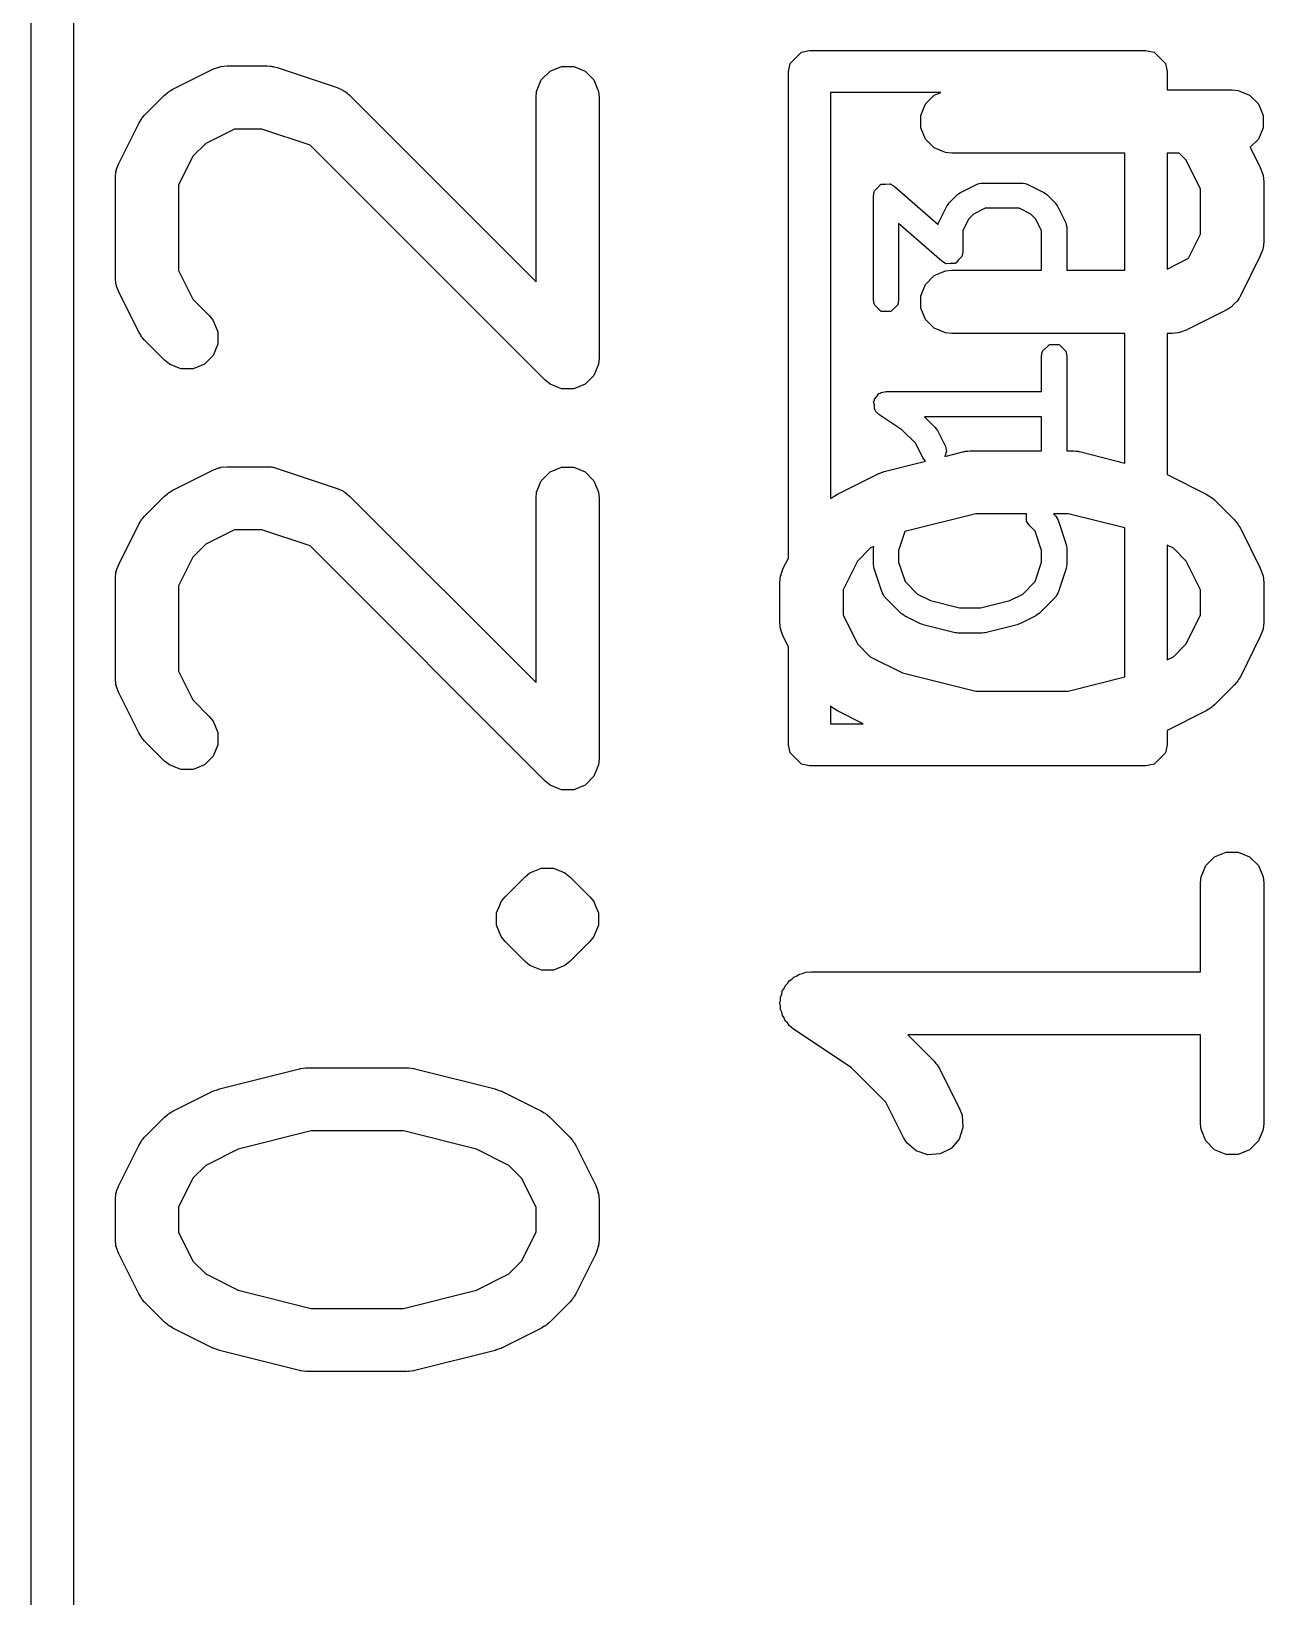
# Model space of a CAD drawing. Extents: x 2.08 to 4.63, y -4.92 to -2.81.
# Drawn here: x 3.935 to 4.0504, y -4.0955 to -3.949 of the extents above; entities that cross this region are included whole.
import ezdxf

# ---------------------------------------------------------------- set-up
doc = ezdxf.new("R2010")
doc.units = 0
doc.header["$MEASUREMENT"] = 0
doc.layers.add('BLACK', color=7, linetype='CONTINUOUS')

msp = doc.modelspace()

# ---------------------------------------------------------------- linework, layer by layer
at = {"layer": 'BLACK', "linetype": 'CONTINUOUS'}
for p, q in [((3.93898, -3.6811), (3.93898, -4.15354)), ((3.93504, -4.15157), (3.93504, -3.80003)), ((4.00606, -3.952), (4.00712, -3.95094)), ((4.00712, -3.95094), (4.00787, -3.95079)), ((4.00787, -3.95079), (4.03937, -3.95079)), ((4.03937, -3.95079), (4.04012, -3.95094)), ((4.04012, -3.95094), (4.04119, -3.952)), ((3.94829, -3.95443), (3.95204, -3.95255)), ((3.95204, -3.95255), (3.95258, -3.95235)), ((3.95258, -3.95235), (3.95268, -3.95234)), ((3.95268, -3.95234), (3.95278, -3.9523)), ((3.95278, -3.9523), (3.95336, -3.95224)), ((3.95336, -3.95224), (3.95711, -3.95224)), ((3.95711, -3.95224), (3.9574, -3.95227)), ((3.9574, -3.95227), (3.95748, -3.95226)), ((3.95748, -3.95226), (3.95758, -3.95229)), ((3.95758, -3.95229), (3.95768, -3.9523)), ((3.95768, -3.9523), (3.95776, -3.95233)), ((3.95776, -3.95233), (3.95804, -3.95239)), ((3.95804, -3.95239), (3.96367, -3.95427)), ((3.98277, -3.95355), (3.98359, -3.95274)), ((3.98359, -3.95274), (3.98465, -3.9523)), ((3.98465, -3.9523), (3.98581, -3.9523)), ((3.98581, -3.9523), (3.98687, -3.95274)), ((3.98687, -3.95274), (3.98768, -3.95355)), ((4.00591, -3.95276), (4.00606, -3.952)), ((4.00591, -3.99828), (4.00591, -3.95276)), ((4.04119, -3.952), (4.04134, -3.95276)), ((4.04134, -3.95276), (4.04134, -3.95449)), ((3.98233, -3.95462), (3.98277, -3.95355)), ((3.98768, -3.95355), (3.98813, -3.95462)), ((3.94565, -3.95685), (3.94752, -3.95498)), ((3.94752, -3.95498), (3.94775, -3.95479)), ((3.94775, -3.95479), (3.9478, -3.95474)), ((3.9478, -3.95474), (3.94789, -3.95468)), ((3.94789, -3.95468), (3.94797, -3.95461)), ((3.94797, -3.95461), (3.94804, -3.95458)), ((3.94804, -3.95458), (3.94829, -3.95443)), ((3.96367, -3.95427), (3.96419, -3.9545)), ((3.96419, -3.9545), (3.96427, -3.95457)), ((3.96427, -3.95457), (3.96437, -3.95461)), ((3.96437, -3.95461), (3.96482, -3.95498)), ((3.96482, -3.95498), (3.98228, -3.97244)), ((3.98228, -3.95519), (3.98233, -3.95462)), ((3.98228, -3.97244), (3.98228, -3.95519)), ((3.98813, -3.95462), (3.98818, -3.95519)), ((3.98818, -3.95519), (3.98818, -3.97957)), ((4.00984, -3.95472), (4.00984, -3.99275)), ((4.02018, -3.95472), (4.00984, -3.95472)), ((4.01873, -3.9558), (4.01955, -3.95499)), ((4.01955, -3.95499), (4.02018, -3.95472)), ((4.04134, -3.95449), (4.04743, -3.95449)), ((4.04743, -3.95449), (4.04801, -3.95455)), ((4.04801, -3.95455), (4.04907, -3.95499)), ((4.04907, -3.95499), (4.04989, -3.9558)), ((3.94535, -3.95722), (3.9454, -3.95713)), ((3.9454, -3.95713), (3.94546, -3.95708)), ((3.94546, -3.95708), (3.94565, -3.95685)), ((4.01829, -3.95687), (4.01873, -3.9558)), ((4.01829, -3.95802), (4.01829, -3.95687)), ((4.04989, -3.9558), (4.05033, -3.95687)), ((4.05033, -3.95687), (4.05033, -3.95802)), ((3.94322, -3.96137), (3.94509, -3.95762)), ((3.94509, -3.95762), (3.94525, -3.95737)), ((3.94525, -3.95737), (3.94528, -3.9573)), ((3.94528, -3.9573), (3.94535, -3.95722)), ((3.95406, -3.95815), (3.95136, -3.95949)), ((3.95663, -3.95815), (3.95406, -3.95815)), ((3.96114, -3.95965), (3.95663, -3.95815)), ((4.01873, -3.95908), (4.01829, -3.95802)), ((4.05033, -3.95802), (4.04989, -3.95908)), ((3.95136, -3.95949), (3.95016, -3.96069)), ((3.98314, -3.98165), (3.96114, -3.95965)), ((4.01955, -3.9599), (4.01873, -3.95908)), ((4.02061, -3.96034), (4.01955, -3.9599)), ((4.04989, -3.95908), (4.04913, -3.95985)), ((4.04913, -3.95985), (4.05007, -3.96175)), ((3.94301, -3.96191), (3.94322, -3.96137)), ((3.95016, -3.96069), (3.94881, -3.96339)), ((4.02119, -3.9604), (4.02061, -3.96034)), ((4.0374, -3.9604), (4.02119, -3.9604)), ((4.0374, -3.97136), (4.0374, -3.9604)), ((4.04246, -3.9604), (4.04134, -3.9604)), ((4.04134, -3.9604), (4.04134, -3.97125)), ((4.04313, -3.96107), (4.04246, -3.9604)), ((4.04448, -3.96376), (4.04313, -3.96107)), ((3.94291, -3.96269), (3.94296, -3.96212)), ((3.94291, -3.97207), (3.94291, -3.96269)), ((3.94296, -3.96212), (3.943, -3.96202)), ((3.943, -3.96202), (3.94301, -3.96191)), ((4.05007, -3.96175), (4.05028, -3.96229)), ((4.05028, -3.96229), (4.05029, -3.96239)), ((4.05029, -3.96239), (4.05033, -3.96249)), ((4.05033, -3.96249), (4.05039, -3.96307)), ((3.94881, -3.96339), (3.94881, -3.97137)), ((4.01386, -3.96438), (4.01392, -3.96405)), ((4.01386, -3.97413), (4.01386, -3.96438)), ((4.01392, -3.964), (4.01393, -3.96398)), ((4.01392, -3.96405), (4.01392, -3.964)), ((4.01393, -3.96398), (4.01395, -3.96393)), ((4.01395, -3.96393), (4.01424, -3.96363)), ((4.01424, -3.96363), (4.01451, -3.96332)), ((4.01451, -3.96332), (4.01455, -3.96332)), ((4.01455, -3.96332), (4.01458, -3.96329)), ((4.01458, -3.96329), (4.015, -3.96329)), ((4.015, -3.96329), (4.01541, -3.96326)), ((4.01541, -3.96326), (4.01546, -3.96329)), ((4.01546, -3.96329), (4.01549, -3.96329)), ((4.01549, -3.96329), (4.01552, -3.96332)), ((4.01552, -3.96332), (4.01581, -3.96349)), ((4.01581, -3.96349), (4.01991, -3.96708)), ((4.02095, -3.96504), (4.0217, -3.96429)), ((4.0217, -3.96429), (4.02186, -3.96419)), ((4.02186, -3.96419), (4.02201, -3.96407)), ((4.02201, -3.96407), (4.02351, -3.96332)), ((4.02351, -3.96332), (4.02356, -3.96331)), ((4.02356, -3.96331), (4.02358, -3.96329)), ((4.02358, -3.96329), (4.02377, -3.96325)), ((4.02377, -3.96325), (4.02395, -3.9632)), ((4.02395, -3.9632), (4.02398, -3.96321)), ((4.02398, -3.96321), (4.02404, -3.9632)), ((4.02404, -3.9632), (4.02778, -3.9632)), ((4.02778, -3.9632), (4.02784, -3.96321)), ((4.02784, -3.96321), (4.02787, -3.9632)), ((4.02787, -3.9632), (4.02805, -3.96325)), ((4.02805, -3.96325), (4.02824, -3.96329)), ((4.02824, -3.96329), (4.02826, -3.96331)), ((4.02826, -3.96331), (4.02831, -3.96332)), ((4.02831, -3.96332), (4.02981, -3.96407)), ((4.02981, -3.96407), (4.02996, -3.96419)), ((4.02996, -3.96419), (4.03012, -3.96429)), ((4.03012, -3.96429), (4.03087, -3.96504)), ((4.04448, -3.96799), (4.04448, -3.96376)), ((4.05039, -3.96307), (4.05039, -3.96869)), ((4.01998, -3.96685), (4.02073, -3.96535)), ((4.02073, -3.96535), (4.02085, -3.9652)), ((4.02085, -3.9652), (4.02095, -3.96504)), ((4.02431, -3.96556), (4.02324, -3.9661)), ((4.02751, -3.96556), (4.02431, -3.96556)), ((4.02859, -3.9661), (4.02751, -3.96556)), ((4.03087, -3.96504), (4.03097, -3.9652)), ((4.03097, -3.9652), (4.03109, -3.96535)), ((4.03109, -3.96535), (4.03184, -3.96685)), ((4.02026, -3.97052), (4.01622, -3.96698)), ((4.01622, -3.96698), (4.01622, -3.97413)), ((4.01991, -3.96708), (4.01994, -3.96693)), ((4.01994, -3.96693), (4.01996, -3.96691)), ((4.01996, -3.96691), (4.01998, -3.96685)), ((4.02276, -3.96658), (4.02222, -3.96766)), ((4.02324, -3.9661), (4.02276, -3.96658)), ((4.02906, -3.96658), (4.02859, -3.9661)), ((4.0296, -3.96766), (4.02906, -3.96658)), ((4.03184, -3.96685), (4.03186, -3.96691)), ((4.03186, -3.96691), (4.03188, -3.96693)), ((4.03188, -3.96693), (4.03191, -3.96711)), ((4.03191, -3.96711), (4.03196, -3.9673)), ((4.03196, -3.9673), (4.03195, -3.96732)), ((4.03195, -3.96732), (4.03197, -3.96738)), ((4.03197, -3.96738), (4.03197, -3.97136)), ((4.02222, -3.96766), (4.02222, -3.96963)), ((4.0296, -3.97136), (4.0296, -3.96766)), ((4.04336, -3.97024), (4.04448, -3.96799)), ((4.05039, -3.96869), (4.05033, -3.96927)), ((4.02213, -3.97008), (4.02183, -3.97037)), ((4.02214, -3.97003), (4.02213, -3.97008)), ((4.02215, -3.97001), (4.02214, -3.97003)), ((4.02222, -3.96963), (4.02215, -3.96996)), ((4.02215, -3.96996), (4.02215, -3.97001)), ((4.04134, -3.97125), (4.04336, -3.97024)), ((4.05007, -3.97001), (4.0482, -3.97376)), ((4.05028, -3.96947), (4.05007, -3.97001)), ((4.05029, -3.96937), (4.05028, -3.96947)), ((4.05033, -3.96927), (4.05029, -3.96937)), ((3.94881, -3.97137), (3.95016, -3.97407)), ((4.01955, -3.97186), (4.02061, -3.97142)), ((4.02055, -3.97069), (4.02026, -3.97052)), ((4.02058, -3.97072), (4.02055, -3.97069)), ((4.02061, -3.97072), (4.02058, -3.97072)), ((4.02066, -3.97075), (4.02061, -3.97072)), ((4.02061, -3.97142), (4.02119, -3.97136)), ((4.02107, -3.97072), (4.02066, -3.97075)), ((4.02149, -3.97072), (4.02107, -3.97072)), ((4.02119, -3.97136), (4.0296, -3.97136)), ((4.02152, -3.97069), (4.02149, -3.97072)), ((4.02156, -3.97069), (4.02152, -3.97069)), ((4.02183, -3.97037), (4.02156, -3.97069)), ((4.03197, -3.97136), (4.0374, -3.97136)), ((3.94296, -3.97264), (3.94291, -3.97207)), ((3.943, -3.97274), (3.94296, -3.97264)), ((3.94301, -3.97285), (3.943, -3.97274)), ((3.94322, -3.97339), (3.94301, -3.97285)), ((4.01829, -3.97374), (4.01873, -3.97268)), ((4.01873, -3.97268), (4.01955, -3.97186)), ((3.94509, -3.97714), (3.94322, -3.97339)), ((3.95016, -3.97407), (3.9517, -3.9756)), ((4.01395, -3.97458), (4.01386, -3.97413)), ((4.01458, -3.97522), (4.01395, -3.97458)), ((4.01613, -3.97458), (4.01549, -3.97522)), ((4.01622, -3.97413), (4.01613, -3.97458)), ((4.01829, -3.97489), (4.01829, -3.97374)), ((4.04761, -3.97449), (4.04737, -3.97477)), ((4.04789, -3.97425), (4.04761, -3.97449)), ((4.04808, -3.97396), (4.04789, -3.97425)), ((4.04812, -3.9739), (4.04808, -3.97396)), ((4.04814, -3.97386), (4.04812, -3.9739)), ((4.0482, -3.97376), (4.04814, -3.97386)), ((3.9517, -3.9756), (3.95206, -3.97605)), ((3.95206, -3.97605), (3.9525, -3.97711)), ((4.01549, -3.97522), (4.01458, -3.97522)), ((4.01873, -3.97596), (4.01829, -3.97489)), ((4.01955, -3.97677), (4.01873, -3.97596)), ((4.04688, -3.97508), (4.04313, -3.97696)), ((4.04698, -3.97502), (4.04688, -3.97508)), ((4.04702, -3.97501), (4.04698, -3.97502)), ((4.04708, -3.97496), (4.04702, -3.97501)), ((4.04737, -3.97477), (4.04708, -3.97496)), ((3.94525, -3.97738), (3.94509, -3.97714)), ((3.94528, -3.97746), (3.94525, -3.97738)), ((3.94535, -3.97754), (3.94528, -3.97746)), ((3.9454, -3.97763), (3.94535, -3.97754)), ((3.94546, -3.97768), (3.9454, -3.97763)), ((3.9525, -3.97711), (3.9525, -3.97827)), ((4.02061, -3.97721), (4.01955, -3.97677)), ((4.02119, -3.97727), (4.02061, -3.97721)), ((4.0374, -3.97727), (4.02119, -3.97727)), ((4.0374, -3.98939), (4.0374, -3.97727)), ((4.04181, -3.97727), (4.04134, -3.97727)), ((4.04134, -3.97727), (4.04134, -3.99046)), ((4.04239, -3.97721), (4.04181, -3.97727)), ((4.04248, -3.97717), (4.04239, -3.97721)), ((4.04259, -3.97716), (4.04248, -3.97717)), ((4.04313, -3.97696), (4.04259, -3.97716)), ((3.94565, -3.9779), (3.94546, -3.97768)), ((3.94752, -3.97978), (3.94565, -3.9779)), ((3.9525, -3.97827), (3.95206, -3.97933)), ((4.0296, -3.97938), (4.02969, -3.97893)), ((4.02969, -3.97893), (4.03033, -3.97829)), ((4.03033, -3.97829), (4.03124, -3.97829)), ((4.03124, -3.97829), (4.03188, -3.97893)), ((4.03188, -3.97893), (4.03197, -3.97938)), ((3.94797, -3.98015), (3.94752, -3.97978)), ((3.94903, -3.98059), (3.94797, -3.98015)), ((3.95018, -3.98059), (3.94903, -3.98059)), ((3.95125, -3.98015), (3.95018, -3.98059)), ((3.95206, -3.97933), (3.95125, -3.98015)), ((3.988, -3.98045), (3.98768, -3.98121)), ((3.98813, -3.98014), (3.988, -3.98045)), ((3.98818, -3.97957), (3.98813, -3.98014)), ((4.0296, -3.9827), (4.0296, -3.97938)), ((4.03197, -3.97938), (4.03197, -3.98824)), ((3.98359, -3.98202), (3.98314, -3.98165)), ((3.98434, -3.98233), (3.98359, -3.98202)), ((3.98687, -3.98202), (3.98581, -3.98246)), ((3.98768, -3.98121), (3.98687, -3.98202)), ((3.98465, -3.98246), (3.98434, -3.98233)), ((3.98581, -3.98246), (3.98465, -3.98246)), ((3.98465, -3.98246), (3.98465, -3.98246)), ((4.01395, -3.98342), (4.01419, -3.98318)), ((4.01395, -3.98355), (4.01395, -3.98342)), ((4.01419, -3.98318), (4.01438, -3.9829)), ((4.01438, -3.9829), (4.0145, -3.98287)), ((4.0145, -3.98287), (4.01458, -3.98279)), ((4.01458, -3.98279), (4.01504, -3.9827)), ((4.01504, -3.9827), (4.0296, -3.9827)), ((4.01388, -3.98365), (4.01395, -3.98355)), ((4.01395, -3.98399), (4.01388, -3.98365)), ((4.01395, -3.98433), (4.01395, -3.98399)), ((4.01403, -3.98441), (4.01395, -3.98433)), ((4.01406, -3.98453), (4.01403, -3.98441)), ((4.01438, -3.98486), (4.01406, -3.98453)), ((4.01653, -3.98629), (4.01438, -3.98486)), ((4.01782, -3.98758), (4.01653, -3.98629)), ((4.0296, -3.98506), (4.01864, -3.98506)), ((4.01864, -3.98506), (4.01962, -3.98604)), ((4.01962, -3.98604), (4.01973, -3.9862)), ((4.01973, -3.9862), (4.01984, -3.98635)), ((4.01984, -3.98635), (4.02059, -3.98785)), ((4.0296, -3.98824), (4.0296, -3.98506)), ((4.01848, -3.9889), (4.01782, -3.98758)), ((4.02059, -3.98785), (4.02071, -3.98829)), ((4.01485, -3.9902), (4.01873, -3.98923)), ((4.01873, -3.98923), (4.01848, -3.9889)), ((4.02071, -3.98829), (4.02055, -3.98877)), ((4.02055, -3.98877), (4.02235, -3.98832)), ((4.02235, -3.98832), (4.02245, -3.98831)), ((4.02245, -3.98831), (4.02249, -3.98829)), ((4.02249, -3.98829), (4.0227, -3.98827)), ((4.0227, -3.98827), (4.02292, -3.98824)), ((4.02292, -3.98824), (4.02296, -3.98825)), ((4.02296, -3.98825), (4.02306, -3.98824)), ((4.02306, -3.98824), (4.0296, -3.98824)), ((4.03197, -3.98824), (4.03244, -3.98824)), ((4.03244, -3.98824), (4.03254, -3.98825)), ((4.03254, -3.98825), (4.03258, -3.98824)), ((4.03258, -3.98824), (4.03279, -3.98827)), ((4.03279, -3.98827), (4.03301, -3.98829)), ((4.03301, -3.98829), (4.03305, -3.98831)), ((4.03305, -3.98831), (4.03315, -3.98832)), ((4.03315, -3.98832), (4.0374, -3.98939)), ((3.94829, -3.99192), (3.95204, -3.99005)), ((3.95204, -3.99005), (3.95258, -3.98984)), ((3.95258, -3.98984), (3.95268, -3.98983)), ((3.95268, -3.98983), (3.95278, -3.98979)), ((3.95278, -3.98979), (3.95336, -3.98974)), ((3.95336, -3.98974), (3.95711, -3.98974)), ((3.95711, -3.98974), (3.9574, -3.98976)), ((3.9574, -3.98976), (3.95748, -3.98976)), ((3.95748, -3.98976), (3.95758, -3.98978)), ((3.95758, -3.98978), (3.95768, -3.98979)), ((3.95768, -3.98979), (3.95776, -3.98982)), ((3.95776, -3.98982), (3.95804, -3.98989)), ((3.95804, -3.98989), (3.96367, -3.99176)), ((3.98277, -3.99105), (3.98359, -3.99023)), ((3.98359, -3.99023), (3.98465, -3.98979)), ((3.98465, -3.98979), (3.98581, -3.98979)), ((3.98581, -3.98979), (3.98687, -3.99023)), ((3.98687, -3.99023), (3.98768, -3.99105)), ((4.01049, -3.9923), (4.01424, -3.99042)), ((4.01424, -3.99042), (4.01428, -3.99041)), ((4.01428, -3.99041), (4.0143, -3.99039)), ((4.0143, -3.99039), (4.01454, -3.99031)), ((4.01454, -3.99031), (4.01478, -3.99022)), ((4.01478, -3.99022), (4.0148, -3.99021)), ((4.0148, -3.99021), (4.01485, -3.9902)), ((4.04134, -3.99046), (4.045, -3.9923)), ((3.94752, -3.99248), (3.94775, -3.99229)), ((3.94775, -3.99229), (3.9478, -3.99223)), ((3.9478, -3.99223), (3.94789, -3.99217)), ((3.94789, -3.99217), (3.94797, -3.99211)), ((3.94797, -3.99211), (3.94804, -3.99208)), ((3.94804, -3.99208), (3.94829, -3.99192)), ((3.96367, -3.99176), (3.96419, -3.992)), ((3.96419, -3.992), (3.96427, -3.99207)), ((3.96427, -3.99207), (3.96437, -3.99211)), ((3.96437, -3.99211), (3.96482, -3.99248)), ((3.98228, -3.99269), (3.98233, -3.99211)), ((3.98233, -3.99211), (3.98277, -3.99105)), ((3.98768, -3.99105), (3.98813, -3.99211)), ((3.98813, -3.99211), (3.98818, -3.99269)), ((4.01024, -3.99245), (4.01049, -3.9923)), ((4.045, -3.9923), (4.04525, -3.99245)), ((3.94565, -3.99435), (3.94752, -3.99248)), ((3.96482, -3.99248), (3.98228, -4.00993)), ((3.98228, -4.00993), (3.98228, -3.99269)), ((3.98818, -3.99269), (3.98818, -4.01706)), ((4.00984, -3.99275), (4.00995, -3.99266)), ((4.00995, -3.99266), (4.01, -3.99261)), ((4.01, -3.99261), (4.01009, -3.99255)), ((4.01009, -3.99255), (4.01017, -3.99248)), ((4.01017, -3.99248), (4.01024, -3.99245)), ((4.04525, -3.99245), (4.04532, -3.99248)), ((4.04532, -3.99248), (4.04541, -3.99255)), ((4.04541, -3.99255), (4.04549, -3.99261)), ((4.04549, -3.99261), (4.04555, -3.99266)), ((4.04555, -3.99266), (4.04577, -3.99285)), ((4.04577, -3.99285), (4.04765, -3.99472)), ((3.94322, -3.99887), (3.94509, -3.99512)), ((3.94509, -3.99512), (3.94525, -3.99487)), ((3.94525, -3.99487), (3.94528, -3.9948)), ((3.94528, -3.9948), (3.94535, -3.99472)), ((3.94535, -3.99472), (3.9454, -3.99463)), ((3.9454, -3.99463), (3.94546, -3.99458)), ((3.94546, -3.99458), (3.94565, -3.99435)), ((4.02343, -3.99414), (4.01681, -3.9958)), ((4.02819, -3.99414), (4.02343, -3.99414)), ((4.02819, -3.99483), (4.02819, -3.99414)), ((4.02845, -3.99521), (4.02819, -3.99483)), ((4.029, -3.99576), (4.02845, -3.99521)), ((4.03207, -3.99414), (4.03072, -3.99414)), ((4.03072, -3.99414), (4.03087, -3.99429)), ((4.03087, -3.99429), (4.0309, -3.99434)), ((4.0309, -3.99434), (4.03093, -3.99435)), ((4.03093, -3.99435), (4.03102, -3.99452)), ((4.03102, -3.99452), (4.03113, -3.99467)), ((4.03113, -3.99467), (4.03113, -3.9947)), ((4.03113, -3.9947), (4.03116, -3.99475)), ((4.03116, -3.99475), (4.03191, -3.997)), ((4.0374, -3.99547), (4.03207, -3.99414)), ((4.04765, -3.99472), (4.04783, -3.99495)), ((4.04783, -3.99495), (4.04789, -3.995)), ((4.04789, -3.995), (4.04795, -3.99509)), ((4.04795, -3.99509), (4.04801, -3.99517)), ((4.04801, -3.99517), (4.04804, -3.99524)), ((3.95406, -3.99564), (3.95136, -3.99699)), ((3.95663, -3.99564), (3.95406, -3.99564)), ((3.96114, -3.99714), (3.95663, -3.99564)), ((4.01681, -3.9958), (4.01622, -3.99757)), ((4.0296, -3.99757), (4.029, -3.99576)), ((4.0374, -4.0094), (4.0374, -3.99547)), ((4.04804, -3.99524), (4.0482, -3.99549)), ((4.0482, -3.99549), (4.05007, -3.99924)), ((3.95136, -3.99699), (3.95016, -3.99819)), ((3.98314, -4.01915), (3.96114, -3.99714)), ((4.01356, -3.99736), (4.01237, -3.99856)), ((4.01389, -3.9972), (4.01356, -3.99736)), ((4.01386, -3.99738), (4.01389, -3.9972)), ((4.01386, -3.99888), (4.01386, -3.99738)), ((4.01622, -3.99757), (4.01622, -3.99868)), ((4.0296, -3.99868), (4.0296, -3.99757)), ((4.03191, -3.997), (4.03193, -3.99719)), ((4.03193, -3.99719), (4.03197, -3.99738)), ((4.03197, -3.99738), (4.03197, -3.99888)), ((4.04194, -3.99736), (4.04134, -3.99707)), ((4.04134, -3.99707), (4.04134, -4.00781)), ((4.04313, -3.99856), (4.04194, -3.99736)), ((3.94291, -4.00019), (3.94296, -3.99961)), ((3.94296, -3.99961), (3.943, -3.99951)), ((3.943, -3.99951), (3.94301, -3.99941)), ((3.94301, -3.99941), (3.94322, -3.99887)), ((3.95016, -3.99819), (3.94881, -4.00088)), ((4.00522, -3.99978), (4.00542, -3.99924)), ((4.00542, -3.99924), (4.00591, -3.99828)), ((4.01237, -3.99856), (4.01102, -4.00126)), ((4.01389, -3.99906), (4.01386, -3.99888)), ((4.01392, -3.99925), (4.01389, -3.99906)), ((4.01467, -4.0015), (4.01392, -3.99925)), ((4.01622, -3.99868), (4.01682, -4.00049)), ((4.029, -4.00049), (4.0296, -3.99868)), ((4.03191, -3.99925), (4.03116, -4.0015)), ((4.03193, -3.99906), (4.03191, -3.99925)), ((4.03197, -3.99888), (4.03193, -3.99906)), ((4.04448, -4.00126), (4.04313, -3.99856)), ((4.05007, -3.99924), (4.05028, -3.99978)), ((3.94291, -4.00956), (3.94291, -4.00019)), ((3.94881, -4.00088), (3.94881, -4.00886)), ((4.00511, -4.00056), (4.00517, -3.99999)), ((4.00511, -4.00431), (4.00511, -4.00056)), ((4.00517, -3.99999), (4.00521, -3.99989)), ((4.00521, -3.99989), (4.00522, -3.99978)), ((4.01682, -4.00049), (4.01799, -4.00165)), ((4.02784, -4.00165), (4.029, -4.00049)), ((4.05028, -3.99978), (4.05029, -3.99989)), ((4.05029, -3.99989), (4.05033, -3.99999)), ((4.05033, -3.99999), (4.05039, -4.00056)), ((4.05039, -4.00056), (4.05039, -4.00431)), ((4.01102, -4.00126), (4.01102, -4.00361)), ((4.0147, -4.00155), (4.01467, -4.0015)), ((4.0147, -4.00158), (4.0147, -4.00155)), ((4.0148, -4.00173), (4.0147, -4.00158)), ((4.01489, -4.0019), (4.0148, -4.00173)), ((4.01492, -4.00191), (4.01489, -4.0019)), ((4.01495, -4.00196), (4.01492, -4.00191)), ((4.01645, -4.00346), (4.01495, -4.00196)), ((4.01799, -4.00165), (4.0192, -4.00226)), ((4.0192, -4.00226), (4.02193, -4.00294)), ((4.02389, -4.00294), (4.02662, -4.00226)), ((4.02662, -4.00226), (4.02784, -4.00165)), ((4.03087, -4.00196), (4.02937, -4.00346)), ((4.0309, -4.00191), (4.03087, -4.00196)), ((4.03093, -4.0019), (4.0309, -4.00191)), ((4.03102, -4.00173), (4.03093, -4.0019)), ((4.03113, -4.00158), (4.03102, -4.00173)), ((4.03116, -4.0015), (4.03113, -4.00155)), ((4.03113, -4.00155), (4.03113, -4.00158)), ((4.04448, -4.00361), (4.04448, -4.00126)), ((4.01102, -4.00361), (4.01237, -4.00631)), ((4.01661, -4.00357), (4.01645, -4.00346)), ((4.01676, -4.00368), (4.01661, -4.00357)), ((4.01826, -4.00443), (4.01676, -4.00368)), ((4.02193, -4.00294), (4.02389, -4.00294)), ((4.02906, -4.00368), (4.02756, -4.00443)), ((4.02921, -4.00357), (4.02906, -4.00368)), ((4.02937, -4.00346), (4.02921, -4.00357)), ((4.04313, -4.00631), (4.04448, -4.00361)), ((4.00517, -4.00489), (4.00511, -4.00431)), ((4.00521, -4.00499), (4.00517, -4.00489)), ((4.00522, -4.00509), (4.00521, -4.00499)), ((4.00542, -4.00563), (4.00522, -4.00509)), ((4.01838, -4.00447), (4.01826, -4.00443)), ((4.0185, -4.00452), (4.01838, -4.00447)), ((4.0215, -4.00527), (4.0185, -4.00452)), ((4.02164, -4.00528), (4.0215, -4.00527)), ((4.02179, -4.00531), (4.02164, -4.00528)), ((4.02404, -4.00531), (4.02179, -4.00531)), ((4.02418, -4.00528), (4.02404, -4.00531)), ((4.02432, -4.00527), (4.02418, -4.00528)), ((4.02732, -4.00452), (4.02432, -4.00527)), ((4.02744, -4.00447), (4.02732, -4.00452)), ((4.02756, -4.00443), (4.02744, -4.00447)), ((4.05028, -4.00509), (4.05007, -4.00563)), ((4.05029, -4.00499), (4.05028, -4.00509)), ((4.05033, -4.00489), (4.05029, -4.00499)), ((4.05039, -4.00431), (4.05033, -4.00489)), ((4.00591, -4.0066), (4.00542, -4.00563)), ((4.00591, -4.01575), (4.00591, -4.0066)), ((4.01237, -4.00631), (4.01356, -4.00751)), ((4.04194, -4.00751), (4.04313, -4.00631)), ((4.05007, -4.00563), (4.0482, -4.00938)), ((4.01356, -4.00751), (4.01659, -4.00902)), ((4.04134, -4.00781), (4.04194, -4.00751)), ((3.94296, -4.01014), (3.94291, -4.00956)), ((3.94881, -4.00886), (3.95016, -4.01156)), ((4.01659, -4.00902), (4.02343, -4.01073)), ((4.03207, -4.01073), (4.0374, -4.0094)), ((4.04789, -4.00987), (4.04783, -4.00992)), ((4.04795, -4.00978), (4.04789, -4.00987)), ((4.04801, -4.0097), (4.04795, -4.00978)), ((4.04804, -4.00963), (4.04801, -4.0097)), ((4.0482, -4.00938), (4.04804, -4.00963)), ((3.943, -4.01024), (3.94296, -4.01014)), ((3.94301, -4.01034), (3.943, -4.01024)), ((3.94322, -4.01088), (3.94301, -4.01034)), ((3.94509, -4.01463), (3.94322, -4.01088)), ((4.02343, -4.01073), (4.03207, -4.01073)), ((4.04765, -4.01015), (4.04577, -4.01202)), ((4.04783, -4.00992), (4.04765, -4.01015)), ((3.95016, -4.01156), (3.9517, -4.0131)), ((4.00995, -4.01221), (4.00984, -4.01212)), ((4.00984, -4.01212), (4.00984, -4.01378)), ((4.01, -4.01227), (4.00995, -4.01221)), ((4.01009, -4.01232), (4.01, -4.01227)), ((4.01017, -4.01239), (4.01009, -4.01232)), ((4.01024, -4.01242), (4.01017, -4.01239)), ((4.01049, -4.01258), (4.01024, -4.01242)), ((4.0129, -4.01378), (4.01049, -4.01258)), ((4.045, -4.01258), (4.04134, -4.01441)), ((4.04525, -4.01242), (4.045, -4.01258)), ((4.04532, -4.01239), (4.04525, -4.01242)), ((4.04541, -4.01232), (4.04532, -4.01239)), ((4.04549, -4.01227), (4.04541, -4.01232)), ((4.04555, -4.01221), (4.04549, -4.01227)), ((4.04577, -4.01202), (4.04555, -4.01221)), ((3.9517, -4.0131), (3.95206, -4.01355)), ((3.95206, -4.01355), (3.9525, -4.01461)), ((4.00984, -4.01378), (4.0129, -4.01378)), ((3.94525, -4.01488), (3.94509, -4.01463)), ((3.94528, -4.01495), (3.94525, -4.01488)), ((3.94535, -4.01503), (3.94528, -4.01495)), ((3.9454, -4.01512), (3.94535, -4.01503)), ((3.94546, -4.01517), (3.9454, -4.01512)), ((3.94565, -4.0154), (3.94546, -4.01517)), ((3.94752, -4.01727), (3.94565, -4.0154)), ((3.9525, -4.01461), (3.9525, -4.01576)), ((4.04134, -4.01441), (4.04134, -4.01575)), ((3.95206, -4.01683), (3.95125, -4.01764)), ((3.9525, -4.01576), (3.95206, -4.01683)), ((3.98818, -4.01706), (3.98813, -4.01764)), ((4.00606, -4.0165), (4.00591, -4.01575)), ((4.00712, -4.01757), (4.00606, -4.0165)), ((4.04119, -4.0165), (4.04012, -4.01757)), ((4.04134, -4.01575), (4.04119, -4.0165)), ((3.94797, -4.01764), (3.94752, -4.01727)), ((3.94903, -4.01808), (3.94797, -4.01764)), ((3.95018, -4.01808), (3.94903, -4.01808)), ((3.95125, -4.01764), (3.95018, -4.01808)), ((3.988, -4.01795), (3.98768, -4.0187)), ((3.98813, -4.01764), (3.988, -4.01795)), ((4.00787, -4.01772), (4.00712, -4.01757)), ((4.03937, -4.01772), (4.00787, -4.01772)), ((4.04012, -4.01757), (4.03937, -4.01772)), ((3.98359, -4.01952), (3.98314, -4.01915)), ((3.98434, -4.01983), (3.98359, -4.01952)), ((3.98465, -4.01996), (3.98434, -4.01983)), ((3.98581, -4.01996), (3.98465, -4.01996)), ((3.98465, -4.01996), (3.98465, -4.01996)), ((3.98687, -4.01952), (3.98581, -4.01996)), ((3.98768, -4.0187), (3.98687, -4.01952)), ((4.04579, -4.02623), (4.04686, -4.02579)), ((4.04686, -4.02579), (4.04801, -4.02579)), ((4.04801, -4.02579), (4.04907, -4.02623)), ((3.98171, -4.02773), (3.98278, -4.02729)), ((3.98278, -4.02729), (3.98393, -4.02729)), ((3.98393, -4.02729), (3.98499, -4.02773)), ((4.04454, -4.02811), (4.04498, -4.02704)), ((4.04498, -4.02704), (4.04579, -4.02623)), ((4.04907, -4.02623), (4.04989, -4.02704)), ((4.04989, -4.02704), (4.05033, -4.02811)), ((3.97939, -4.02997), (3.98127, -4.0281)), ((3.98127, -4.0281), (3.98171, -4.02773)), ((3.98499, -4.02773), (3.98499, -4.02773)), ((3.98499, -4.02773), (3.98544, -4.0281)), ((3.98544, -4.0281), (3.98732, -4.02997)), ((4.04448, -4.02868), (4.04454, -4.02811)), ((4.04448, -4.03698), (4.04448, -4.02868)), ((4.05033, -4.02811), (4.05039, -4.02868)), ((4.05039, -4.02868), (4.05039, -4.05118)), ((3.97902, -4.03042), (3.97939, -4.02997)), ((3.98732, -4.02997), (3.98768, -4.03042)), ((3.97858, -4.03148), (3.97888, -4.03076)), ((3.97858, -4.03263), (3.97858, -4.03148)), ((3.97888, -4.03076), (3.97902, -4.03042)), ((3.97902, -4.03042), (3.97902, -4.03042)), ((3.98768, -4.03042), (3.98783, -4.03076)), ((3.98783, -4.03076), (3.98813, -4.03148)), ((3.98813, -4.03148), (3.98813, -4.03263)), ((3.97902, -4.0337), (3.97858, -4.03263)), ((3.98813, -4.03263), (3.98768, -4.0337)), ((3.97939, -4.03415), (3.97902, -4.0337)), ((3.97902, -4.0337), (3.97902, -4.0337)), ((3.98127, -4.03602), (3.97939, -4.03415)), ((3.98732, -4.03415), (3.98544, -4.03602)), ((3.98768, -4.0337), (3.98732, -4.03415)), ((3.98171, -4.03639), (3.98127, -4.03602)), ((3.98544, -4.03602), (3.98499, -4.03639)), ((3.98278, -4.03683), (3.98171, -4.03639)), ((3.98393, -4.03683), (3.98278, -4.03683)), ((3.98499, -4.03639), (3.98393, -4.03683)), ((4.00597, -4.03785), (4.00622, -4.03768)), ((4.00622, -4.03768), (4.00642, -4.03748)), ((4.00642, -4.03748), (4.00669, -4.03737)), ((4.00669, -4.03737), (4.00693, -4.03721)), ((4.00693, -4.03721), (4.00722, -4.03715)), ((4.00722, -4.03715), (4.00749, -4.03704)), ((4.00749, -4.03704), (4.00806, -4.03698)), ((4.00806, -4.03698), (4.00806, -4.03698)), ((4.00806, -4.03698), (4.00806, -4.03698)), ((4.00806, -4.03698), (4.00806, -4.03698)), ((4.00806, -4.03698), (4.04448, -4.03698)), ((4.00517, -4.03936), (4.00528, -4.03909)), ((4.00528, -4.03909), (4.00533, -4.03881)), ((4.00533, -4.03881), (4.0055, -4.03856)), ((4.0055, -4.03856), (4.00561, -4.03829)), ((4.00561, -4.03829), (4.00581, -4.03809)), ((4.00581, -4.03809), (4.00597, -4.03785)), ((4.00511, -4.03994), (4.00517, -4.03965)), ((4.00517, -4.04022), (4.00511, -4.03994)), ((4.00517, -4.03965), (4.00517, -4.03936)), ((4.00517, -4.04051), (4.00517, -4.04022)), ((4.00528, -4.04078), (4.00517, -4.04051)), ((4.00534, -4.04107), (4.00528, -4.04078)), ((4.0055, -4.04131), (4.00534, -4.04107)), ((4.00561, -4.04157), (4.0055, -4.04131)), ((4.00582, -4.04178), (4.00561, -4.04157)), ((4.00598, -4.04202), (4.00582, -4.04178)), ((4.00642, -4.04239), (4.00598, -4.04202)), ((4.00643, -4.04239), (4.00642, -4.04239)), ((4.00642, -4.04239), (4.00642, -4.04239)), ((4.00642, -4.04239), (4.00642, -4.04239)), ((4.01181, -4.04598), (4.00643, -4.04239)), ((4.04448, -4.04289), (4.01707, -4.04289)), ((4.01707, -4.04289), (4.01953, -4.04534)), ((4.04448, -4.05118), (4.04448, -4.04289)), ((3.95264, -4.04794), (3.96014, -4.04607)), ((3.96014, -4.04607), (3.96024, -4.04605)), ((3.96024, -4.04605), (3.96028, -4.04604)), ((3.96028, -4.04604), (3.9605, -4.04601)), ((3.9605, -4.04601), (3.96071, -4.04598)), ((3.96071, -4.04598), (3.96076, -4.04599)), ((3.96076, -4.04599), (3.96086, -4.04598)), ((3.96086, -4.04598), (3.97023, -4.04598)), ((3.97023, -4.04598), (3.97033, -4.04599)), ((3.97033, -4.04599), (3.97037, -4.04598)), ((3.97037, -4.04598), (3.97059, -4.04601)), ((3.97059, -4.04601), (3.97081, -4.04604)), ((3.97081, -4.04604), (3.97085, -4.04605)), ((3.97085, -4.04605), (3.97095, -4.04607)), ((3.97095, -4.04607), (3.97845, -4.04794)), ((4.01501, -4.04918), (4.01181, -4.04598)), ((4.01953, -4.04534), (4.01971, -4.04557)), ((4.01971, -4.04557), (4.01977, -4.04562)), ((4.01977, -4.04562), (4.01983, -4.04571)), ((4.01983, -4.04571), (4.01989, -4.04579)), ((4.01989, -4.04579), (4.01992, -4.04586)), ((4.01992, -4.04586), (4.02008, -4.04611)), ((4.02008, -4.04611), (4.02195, -4.04986)), ((3.95234, -4.04805), (3.95258, -4.04796)), ((3.95258, -4.04796), (3.9526, -4.04796)), ((3.9526, -4.04796), (3.95264, -4.04794)), ((3.97845, -4.04794), (3.97849, -4.04796)), ((3.97849, -4.04796), (3.97851, -4.04796)), ((3.97851, -4.04796), (3.97875, -4.04805)), ((3.94829, -4.05004), (3.95204, -4.04817)), ((3.95204, -4.04817), (3.95208, -4.04815)), ((3.95208, -4.04815), (3.9521, -4.04814)), ((3.9521, -4.04814), (3.95234, -4.04805)), ((3.97875, -4.04805), (3.97899, -4.04814)), ((3.97899, -4.04814), (3.97901, -4.04815)), ((3.97901, -4.04815), (3.97905, -4.04817)), ((3.97905, -4.04817), (3.9828, -4.05004)), ((4.01667, -4.0525), (4.01501, -4.04918)), ((3.94565, -4.05247), (3.94752, -4.05059)), ((3.94752, -4.05059), (3.94775, -4.05041)), ((3.94775, -4.05041), (3.9478, -4.05035)), ((3.9478, -4.05035), (3.94789, -4.05029)), ((3.94789, -4.05029), (3.94797, -4.05023)), ((3.94797, -4.05023), (3.94804, -4.0502)), ((3.94804, -4.0502), (3.94829, -4.05004)), ((3.9828, -4.05004), (3.98305, -4.0502)), ((3.98305, -4.0502), (3.98312, -4.05023)), ((3.98312, -4.05023), (3.9832, -4.05029)), ((3.9832, -4.05029), (3.98329, -4.05035)), ((3.98329, -4.05035), (3.98334, -4.05041)), ((3.98334, -4.05041), (3.98357, -4.05059)), ((3.98357, -4.05059), (3.98544, -4.05247)), ((4.02195, -4.04986), (4.02216, -4.0504)), ((4.02216, -4.0504), (4.02224, -4.05155)), ((3.96122, -4.05188), (3.95439, -4.05359)), ((3.96987, -4.05188), (3.96122, -4.05188)), ((3.9767, -4.05359), (3.96987, -4.05188)), ((4.02224, -4.05155), (4.02188, -4.05264)), ((4.04454, -4.05176), (4.04448, -4.05118)), ((4.04498, -4.05282), (4.04454, -4.05176)), ((4.05033, -4.05176), (4.04989, -4.05282)), ((4.05039, -4.05118), (4.05033, -4.05176)), ((3.94322, -4.05698), (3.94509, -4.05324)), ((3.94509, -4.05324), (3.94525, -4.05299)), ((3.94525, -4.05299), (3.94528, -4.05292)), ((3.94528, -4.05292), (3.94535, -4.05283)), ((3.94535, -4.05283), (3.9454, -4.05275)), ((3.9454, -4.05275), (3.94546, -4.05269)), ((3.94546, -4.05269), (3.94565, -4.05247)), ((3.95439, -4.05359), (3.95136, -4.05511)), ((3.97973, -4.05511), (3.9767, -4.05359)), ((3.98544, -4.05247), (3.98563, -4.05269)), ((3.98563, -4.05269), (3.98569, -4.05275)), ((3.98569, -4.05275), (3.98574, -4.05283)), ((3.98574, -4.05283), (3.98581, -4.05292)), ((3.98581, -4.05292), (3.98584, -4.05299)), ((3.98584, -4.05299), (3.986, -4.05324)), ((3.986, -4.05324), (3.98787, -4.05698)), ((4.01698, -4.05299), (4.01667, -4.0525)), ((4.01785, -4.05375), (4.01698, -4.05299)), ((4.01894, -4.05411), (4.01785, -4.05375)), ((4.02112, -4.05351), (4.02009, -4.05403)), ((4.02188, -4.05264), (4.02112, -4.05351)), ((4.04579, -4.05364), (4.04498, -4.05282)), ((4.04686, -4.05408), (4.04579, -4.05364)), ((4.04907, -4.05364), (4.04801, -4.05408)), ((4.04989, -4.05282), (4.04907, -4.05364)), ((3.95136, -4.05511), (3.95016, -4.0563)), ((3.98093, -4.0563), (3.97973, -4.05511)), ((4.02009, -4.05403), (4.01894, -4.05411)), ((4.04801, -4.05408), (4.04686, -4.05408)), ((3.95016, -4.0563), (3.94881, -4.059)), ((3.98228, -4.059), (3.98093, -4.0563)), ((3.94291, -4.05831), (3.94296, -4.05773)), ((3.94296, -4.05773), (3.943, -4.05763)), ((3.943, -4.05763), (3.94301, -4.05753)), ((3.94301, -4.05753), (3.94322, -4.05698)), ((3.98787, -4.05698), (3.98808, -4.05753)), ((3.98808, -4.05753), (3.98808, -4.05763)), ((3.98808, -4.05763), (3.98813, -4.05773)), ((3.98813, -4.05773), (3.98818, -4.05831)), ((3.94291, -4.06205), (3.94291, -4.05831)), ((3.94881, -4.059), (3.94881, -4.06136)), ((3.98228, -4.06136), (3.98228, -4.059)), ((3.98818, -4.05831), (3.98818, -4.06205)), ((3.94296, -4.06263), (3.94291, -4.06205)), ((3.94881, -4.06136), (3.95016, -4.06406)), ((3.98093, -4.06406), (3.98228, -4.06136)), ((3.98818, -4.06205), (3.98813, -4.06263)), ((3.943, -4.06273), (3.94296, -4.06263)), ((3.94301, -4.06283), (3.943, -4.06273)), ((3.94322, -4.06338), (3.94301, -4.06283)), ((3.94509, -4.06712), (3.94322, -4.06338)), ((3.95016, -4.06406), (3.95136, -4.06525)), ((3.97973, -4.06525), (3.98093, -4.06406)), ((3.98787, -4.06338), (3.986, -4.06712)), ((3.98808, -4.06283), (3.98787, -4.06338)), ((3.98813, -4.06263), (3.98808, -4.06273)), ((3.98808, -4.06273), (3.98808, -4.06283)), ((3.95136, -4.06525), (3.95439, -4.06677)), ((3.9767, -4.06677), (3.97973, -4.06525)), ((3.95439, -4.06677), (3.96122, -4.06848)), ((3.96987, -4.06848), (3.9767, -4.06677)), ((3.94525, -4.06737), (3.94509, -4.06712)), ((3.94528, -4.06744), (3.94525, -4.06737)), ((3.94535, -4.06753), (3.94528, -4.06744)), ((3.9454, -4.06761), (3.94535, -4.06753)), ((3.94546, -4.06767), (3.9454, -4.06761)), ((3.94565, -4.06789), (3.94546, -4.06767)), ((3.94752, -4.06977), (3.94565, -4.06789)), ((3.98544, -4.06789), (3.98357, -4.06977)), ((3.98563, -4.06767), (3.98544, -4.06789)), ((3.98569, -4.06761), (3.98563, -4.06767)), ((3.98574, -4.06753), (3.98569, -4.06761)), ((3.98581, -4.06744), (3.98574, -4.06753)), ((3.98584, -4.06737), (3.98581, -4.06744)), ((3.986, -4.06712), (3.98584, -4.06737)), ((3.94775, -4.06995), (3.94752, -4.06977)), ((3.96122, -4.06848), (3.96987, -4.06848)), ((3.98357, -4.06977), (3.98334, -4.06995)), ((3.9478, -4.07001), (3.94775, -4.06995)), ((3.94789, -4.07007), (3.9478, -4.07001)), ((3.94797, -4.07013), (3.94789, -4.07007)), ((3.94804, -4.07016), (3.94797, -4.07013)), ((3.94829, -4.07032), (3.94804, -4.07016)), ((3.95204, -4.07219), (3.94829, -4.07032)), ((3.9828, -4.07032), (3.97905, -4.07219)), ((3.98305, -4.07016), (3.9828, -4.07032)), ((3.98312, -4.07013), (3.98305, -4.07016)), ((3.9832, -4.07007), (3.98312, -4.07013)), ((3.98329, -4.07001), (3.9832, -4.07007)), ((3.98334, -4.06995), (3.98329, -4.07001)), ((3.95208, -4.07221), (3.95204, -4.07219)), ((3.9521, -4.07222), (3.95208, -4.07221)), ((3.95234, -4.07231), (3.9521, -4.07222)), ((3.95258, -4.0724), (3.95234, -4.07231)), ((3.9526, -4.0724), (3.95258, -4.0724)), ((3.95264, -4.07242), (3.9526, -4.0724)), ((3.96014, -4.07429), (3.95264, -4.07242)), ((3.97845, -4.07242), (3.97095, -4.07429)), ((3.97849, -4.0724), (3.97845, -4.07242)), ((3.97851, -4.0724), (3.97849, -4.0724)), ((3.97875, -4.07231), (3.97851, -4.0724)), ((3.97899, -4.07222), (3.97875, -4.07231)), ((3.97901, -4.07221), (3.97899, -4.07222)), ((3.97905, -4.07219), (3.97901, -4.07221)), ((3.96024, -4.07431), (3.96014, -4.07429)), ((3.96028, -4.07432), (3.96024, -4.07431)), ((3.97085, -4.07431), (3.97081, -4.07432)), ((3.97095, -4.07429), (3.97085, -4.07431)), ((3.9605, -4.07435), (3.96028, -4.07432)), ((3.96071, -4.07438), (3.9605, -4.07435)), ((3.96076, -4.07437), (3.96071, -4.07438)), ((3.96086, -4.07438), (3.96076, -4.07437)), ((3.97023, -4.07438), (3.96086, -4.07438)), ((3.97033, -4.07437), (3.97023, -4.07438)), ((3.97037, -4.07438), (3.97033, -4.07437)), ((3.97059, -4.07435), (3.97037, -4.07438)), ((3.97081, -4.07432), (3.97059, -4.07435))]:
    msp.add_line(p, q, dxfattribs=at)

doc.saveas('drawing.dxf')
